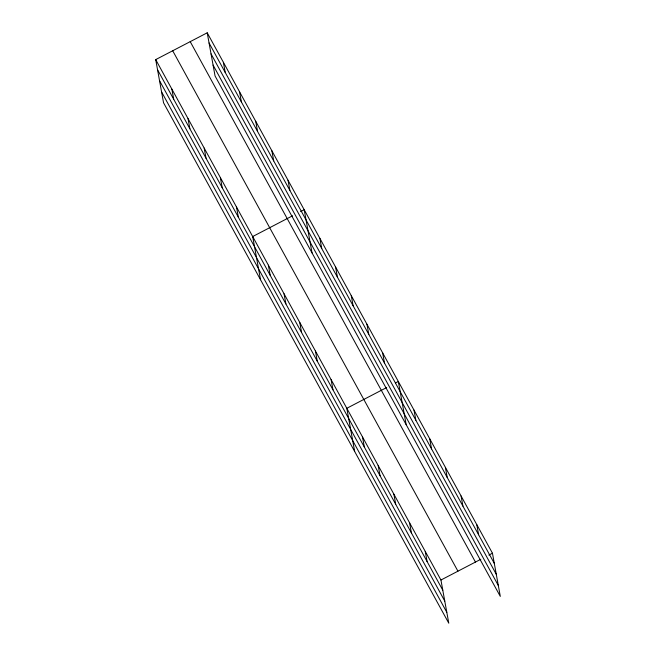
<?xml version="1.0" encoding="UTF-8"?>
<svg xmlns="http://www.w3.org/2000/svg" width="656" height="656" viewBox="0 0 656 656"><rect width="100%" height="100%" fill="white"/><g stroke="black" fill="none" stroke-linecap="round" stroke-linejoin="round"><path stroke-width="0.98" d="M155.702 59.606L440.939 580.027L448.786 623.2L163.549 102.787L155.702 59.606L207.214 32.8L492.451 553.213L500.298 596.394L215.061 75.973L207.214 32.8M292.568 215.791L252.683 236.545L260.53 279.727M300.62 211.601L304.195 209.74L312.043 252.921M386.696 387.532L346.811 408.286L354.658 451.459M395.642 382.874L398.323 381.48L406.171 424.653M440.939 580.027L480.823 559.273M488.876 555.083L492.451 553.213M209.059 42.968L494.304 563.389M211.043 53.866L496.28 574.279M213.077 65.083L498.322 585.505M190.215 41.648L475.452 562.061M172.7 50.758L457.937 571.179M157.547 69.782L442.792 590.195M159.523 80.672L444.768 601.085M161.565 91.889L446.81 612.31M476.764 524.595L478.618 534.763M461.078 495.969L462.923 506.145M445.391 467.351L447.236 477.519M429.705 438.725L431.55 448.893M414.01 410.098L415.863 420.275M425.252 551.401L427.097 561.569M382.637 352.854L384.482 363.03M409.565 522.775L411.41 532.951M366.95 324.236L368.795 334.404M393.879 494.157L395.724 504.325M351.263 295.61L353.108 305.778M378.184 465.53L380.037 475.707M335.569 266.984L337.422 277.16M362.497 436.912L364.351 447.08M319.882 238.366L321.735 248.534M331.124 379.66L332.969 389.836M288.033 180.252L289.878 190.42M315.438 351.042L317.283 361.21M271.871 150.765L273.716 160.933M299.743 322.416L301.596 332.592M255.701 121.27L257.554 131.446M284.056 293.798L285.909 303.966M239.538 91.783L241.392 101.951M268.37 265.172L270.215 275.34M223.376 62.287L225.229 72.463M236.521 207.058L238.366 217.226M220.35 177.571L222.204 187.739M204.188 148.076L206.041 158.252M188.026 118.588L189.871 128.756M171.864 89.101L173.709 99.269"/></g></svg>
